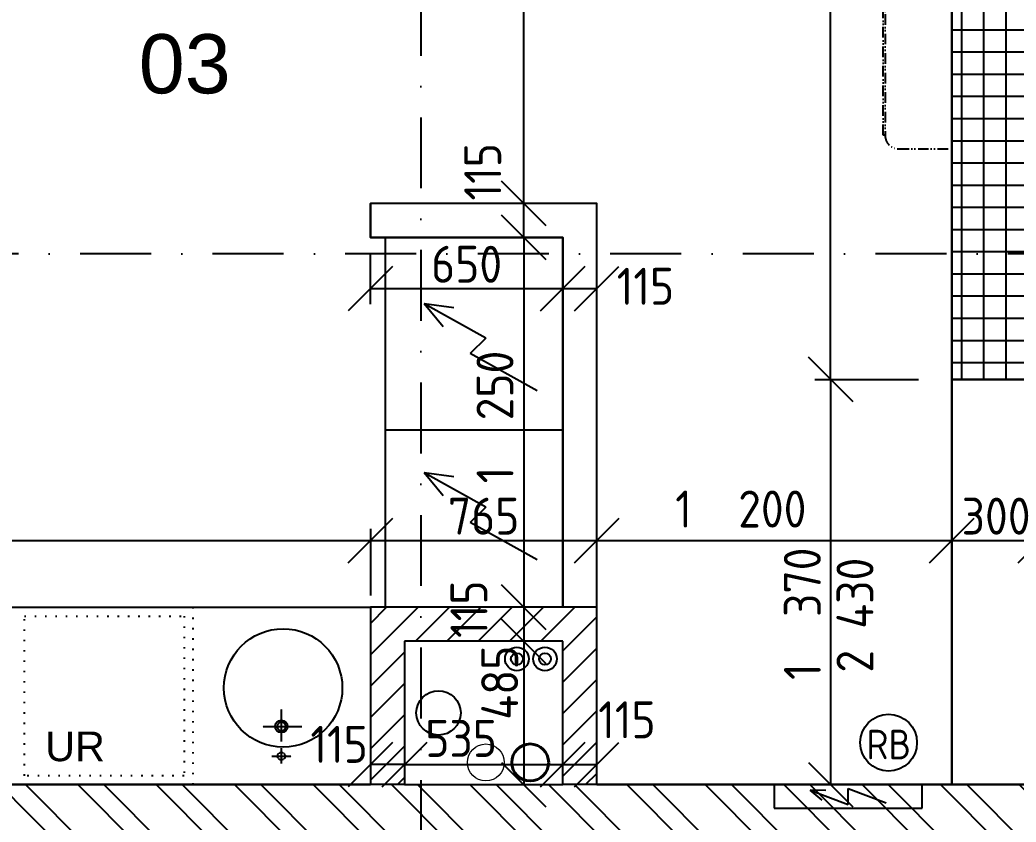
# Model space of a CAD drawing. Extents: x 4511820 to 5180432, y -1526536 to -944957.
# Drawn here: x 5099442 to 5102810, y -1206021 to -1203309 of the extents above; entities that cross this region are included whole.
import ezdxf

# ---------------------------------------------------------------- set-up
doc = ezdxf.new("R2010")
doc.units = 0
doc.header["$MEASUREMENT"] = 0
for name, pattern in [('ACAD_ISO07W100', [3.5, 0.5, -3]), ('ACAD_ISO12W100', [22, 12, -3, 0.5, -3, 0.5, -3]), ('BODKOCIARKOVANA_3', [5.6, 3, -1.3, 0, -1.3]), ('DASHED', [0.75, 0.5, -0.25])]:
    doc.linetypes.add(name, pattern=pattern)
doc.layers.get('0').update_dxf_attribs({"linetype": 'CONTINUOUS'})
doc.layers.get('Defpoints').update_dxf_attribs({"color": 61, "linetype": 'CONTINUOUS'})
for name, color, linetype in [('KÓTY', 4, 'CONTINUOUS'), ('MÚRY', 1, 'CONTINUOUS'), ('osi', 253, 'CONTINUOUS'), ('Plochy', 41, 'CONTINUOUS'), ('POPIS', 7, 'CONTINUOUS'), ('TENKÁ', 7, 'CONTINUOUS'), ('Z-Kúrenie', 101, 'CONTINUOUS'), ('ZARIADENIE1', 145, 'CONTINUOUS'), ('ZZ-chladenie', 133, 'CONTINUOUS'), ('ZZ-elektro', 221, 'CONTINUOUS'), ('zz-vetr', 52, 'CONTINUOUS'), ('ŠRAFY', 82, 'CONTINUOUS')]:
    doc.layers.add(name, color=color, linetype=linetype)
doc.layers.add('zz-kanal-daždová', color=136, linetype='CONTINUOUS', lineweight=40)
doc.layers.add('zz-kanal-splaskova', color=37, linetype='CONTINUOUS', lineweight=18)
doc.styles.add('ARIAL', font='arial.ttf')
doc.styles.add('STYLE1', font='isocp.shx')
doc.dimstyles.new('STANDARD-50', dxfattribs={"dimtxt": 125, "dimasz": 150, "dimexe": 10, "dimexo": 200, "dimgap": 20, "dimtad": 1, "dimdsep": 46, "dimlunit": 6, "dimtxsty": 'STYLE1', "dimblk1": 'OBLIQUE', "dimblk2": 'OBLIQUE', "dimsah": 1, "dimcen": 2.5, "dimse1": 1, "dimse2": 1, "dimadec": 0, "dimazin": 0, "dimtfac": 1, "dimtmove": 1, "dimatfit": 3, "dimldrblk": 'OBLIQUE', "dimfxl": 1, "dimtolj": 1, "dimtzin": 0, "dimarcsym": 0})

# ---------------------------------------------------------------- blocks, each defined once
blk = doc.blocks.new('chlad2')
at = {"layer": 'ZZ-chladenie', "linetype": 'ACAD_ISO12W100', "ltscale": 3}
for p, q in [((5102412.5, -1105747.3), (5102592.5, -1105747.3)), ((5102412.5, -1106448.4), (5102592.5, -1106448.4))]:
    blk.add_line(p, q, dxfattribs=at)
blk.add_lwpolyline([(5102367.5, -1106402), (5102360.8, -1106402), (5102360.8, -1105794.8), (5102367.5, -1105794.8)], close=True, dxfattribs=at)
for centre, start, end in [((5102412.5, -1105792.3), 90, 180), ((5102412.5, -1106403.4), 180, 270)]:
    blk.add_arc(centre, 45, start, end, dxfattribs=at)
blk = doc.blocks.new('_OBLIQUE')
at = {"color": 0, "linetype": 'ByBlock'}
blk.add_line((-0.5, -0.5), (0.5, 0.5), dxfattribs=at)
blk = doc.blocks.new('*D28005')
at = {"layer": 'Defpoints', "color": 0}
for p in [(5101277.5, -1205409.2), (5101145.5, -1205894.2), (5101277.5, -1205894.2)]:
    blk.add_point(p, dxfattribs=at)
at = {"layer": 'KÓTY', "color": 0, "lineweight": -2}
blk.add_line((5101145.5, -1205409.2), (5101145.5, -1205894.2), dxfattribs=at)
at = {"layer": 'KÓTY', "color": 0, "linetype": 'ByBlock', "lineweight": -2, "xscale": 150, "yscale": 150, "zscale": 150}
for p, rotation in [((5101145.5, -1205409.2), 90), ((5101145.5, -1205894.2), 270)]:
    blk.add_blockref('_OBLIQUE', p, dxfattribs=dict(at, rotation=rotation))
at = {"layer": 'KÓTY', "color": 0, "insert": (5101064.5, -1205549.5), "char_height": 125, "attachment_point": 5, "rotation": 90, "style": 'STYLE1'}
blk.add_mtext('\\A1;485', dxfattribs=at)
blk = doc.blocks.new('*D28006')
at = {"layer": 'Defpoints', "color": 0}
for p in [(5101277.5, -1205294.2), (5101145.5, -1205409.2), (5101277.5, -1205409.2)]:
    blk.add_point(p, dxfattribs=at)
at = {"layer": 'KÓTY', "color": 0, "lineweight": -2}
blk.add_line((5101145.5, -1205294.2), (5101145.5, -1205409.2), dxfattribs=at)
at = {"layer": 'KÓTY', "color": 0, "linetype": 'ByBlock', "lineweight": -2, "xscale": 150, "yscale": 150, "zscale": 150}
for p, rotation in [((5101145.5, -1205294.2), 90), ((5101145.5, -1205409.2), 270)]:
    blk.add_blockref('_OBLIQUE', p, dxfattribs=dict(at, rotation=rotation))
at = {"layer": 'KÓTY', "color": 0, "insert": (5100960.5, -1205301), "char_height": 125, "attachment_point": 5, "rotation": 90, "style": 'STYLE1'}
blk.add_mtext('\\A1;115', dxfattribs=at)
blk = doc.blocks.new('*D28007')
at = {"layer": 'Defpoints', "color": 0}
for p in [(5101277.5, -1204044.2), (5101145.5, -1205294.2), (5101277.5, -1205294.2)]:
    blk.add_point(p, dxfattribs=at)
at = {"layer": 'KÓTY', "color": 0, "lineweight": -2}
blk.add_line((5101145.5, -1204044.2), (5101145.5, -1205294.2), dxfattribs=at)
at = {"layer": 'KÓTY', "color": 0, "linetype": 'ByBlock', "lineweight": -2, "xscale": 150, "yscale": 150, "zscale": 150}
for p, rotation in [((5101145.5, -1204044.2), 90), ((5101145.5, -1205294.2), 270)]:
    blk.add_blockref('_OBLIQUE', p, dxfattribs=dict(at, rotation=rotation))
at = {"layer": 'KÓTY', "color": 0, "insert": (5101048.5, -1204651.5), "char_height": 125, "attachment_point": 5, "rotation": 90, "style": 'STYLE1'}
blk.add_mtext('\\A1;1ﾠ250', dxfattribs=at)
blk = doc.blocks.new('*D28008')
at = {"layer": 'Defpoints', "color": 0}
for p in [(5101145.5, -1203929.2), (5101277.5, -1203929.2), (5101277.5, -1204044.2)]:
    blk.add_point(p, dxfattribs=at)
at = {"layer": 'KÓTY', "color": 0, "lineweight": -2}
blk.add_line((5101145.5, -1204044.2), (5101145.5, -1203929.2), dxfattribs=at)
at = {"layer": 'KÓTY', "color": 0, "linetype": 'ByBlock', "lineweight": -2, "xscale": 150, "yscale": 150, "zscale": 150}
for p, rotation in [((5101145.5, -1203929.2), 90), ((5101145.5, -1204044.2), 270)]:
    blk.add_blockref('_OBLIQUE', p, dxfattribs=dict(at, rotation=rotation))
at = {"layer": 'KÓTY', "color": 0, "insert": (5101007, -1203822.5), "char_height": 125, "attachment_point": 5, "rotation": 90, "style": 'STYLE1'}
blk.add_mtext('\\A1;115', dxfattribs=at)
blk = doc.blocks.new('*D28009')
at = {"layer": 'Defpoints', "color": 0}
for p in [(5100627.5, -1205069), (5097547.5, -1205144.2), (5100627.5, -1205294.2)]:
    blk.add_point(p, dxfattribs=at)
at = {"layer": 'KÓTY', "color": 0, "lineweight": -2}
blk.add_line((5097547.5, -1205069), (5100627.5, -1205069), dxfattribs=at)
at = {"layer": 'KÓTY', "color": 0, "linetype": 'ByBlock', "lineweight": -2, "xscale": 150, "yscale": 150, "zscale": 150, "rotation": 180}
blk.add_blockref('_OBLIQUE', (5097547.5, -1205069), dxfattribs=at)
at = {"layer": 'KÓTY', "color": 0, "linetype": 'ByBlock', "lineweight": -2, "xscale": 150, "yscale": 150, "zscale": 150}
blk.add_blockref('_OBLIQUE', (5100627.5, -1205069), dxfattribs=at)
at = {"layer": 'KÓTY', "color": 0, "insert": (5099087.5, -1204986.5), "char_height": 125, "attachment_point": 5, "style": 'STYLE1'}
blk.add_mtext('\\A1;3ﾠ080', dxfattribs=at)
blk = doc.blocks.new('*D28010')
at = {"layer": 'Defpoints', "color": 0}
for p in [(5101392.5, -1205069), (5100627.5, -1205294.2), (5101392.5, -1205294.2)]:
    blk.add_point(p, dxfattribs=at)
at = {"layer": 'KÓTY', "color": 0, "lineweight": -2}
blk.add_line((5100627.5, -1205069), (5101392.5, -1205069), dxfattribs=at)
at = {"layer": 'KÓTY', "color": 0, "linetype": 'ByBlock', "lineweight": -2, "xscale": 150, "yscale": 150, "zscale": 150, "rotation": 180}
blk.add_blockref('_OBLIQUE', (5100627.5, -1205069), dxfattribs=at)
at = {"layer": 'KÓTY', "color": 0, "linetype": 'ByBlock', "lineweight": -2, "xscale": 150, "yscale": 150, "zscale": 150}
blk.add_blockref('_OBLIQUE', (5101392.5, -1205069), dxfattribs=at)
at = {"layer": 'KÓTY', "color": 0, "insert": (5101010, -1204986.5), "char_height": 125, "attachment_point": 5, "style": 'STYLE1'}
blk.add_mtext('\\A1;765', dxfattribs=at)
blk = doc.blocks.new('*D28011')
at = {"layer": 'Defpoints', "color": 0}
for p in [(5102592.5, -1205069), (5101392.5, -1205294.2), (5102592.5, -1205294.2)]:
    blk.add_point(p, dxfattribs=at)
at = {"layer": 'KÓTY', "color": 0, "lineweight": -2}
blk.add_line((5101392.5, -1205069), (5102592.5, -1205069), dxfattribs=at)
at = {"layer": 'KÓTY', "color": 0, "linetype": 'ByBlock', "lineweight": -2, "xscale": 150, "yscale": 150, "zscale": 150, "rotation": 180}
blk.add_blockref('_OBLIQUE', (5101392.5, -1205069), dxfattribs=at)
at = {"layer": 'KÓTY', "color": 0, "linetype": 'ByBlock', "lineweight": -2, "xscale": 150, "yscale": 150, "zscale": 150}
blk.add_blockref('_OBLIQUE', (5102592.5, -1205069), dxfattribs=at)
at = {"layer": 'KÓTY', "color": 0, "insert": (5101879.5, -1204962.5), "char_height": 125, "attachment_point": 5, "style": 'STYLE1'}
blk.add_mtext('\\A1;1ﾠ200', dxfattribs=at)
blk = doc.blocks.new('*D28012')
at = {"layer": 'Defpoints', "color": 0}
for p in [(5101145.5, -1199614.2), (5101392.5, -1199614.2), (5101392.5, -1203929.2)]:
    blk.add_point(p, dxfattribs=at)
at = {"layer": 'KÓTY', "color": 0, "lineweight": -2}
blk.add_line((5101145.5, -1203929.2), (5101145.5, -1199614.2), dxfattribs=at)
at = {"layer": 'KÓTY', "color": 0, "linetype": 'ByBlock', "lineweight": -2, "xscale": 150, "yscale": 150, "zscale": 150}
for p, rotation in [((5101145.5, -1199614.2), 90), ((5101145.5, -1203929.2), 270)]:
    blk.add_blockref('_OBLIQUE', p, dxfattribs=dict(at, rotation=rotation))
at = {"layer": 'KÓTY', "color": 0, "insert": (5101063, -1201771.7), "char_height": 125, "attachment_point": 5, "rotation": 90, "style": 'STYLE1'}
blk.add_mtext('\\A1;4ﾠ315', dxfattribs=at)
blk = doc.blocks.new('*D28013')
at = {"layer": 'Defpoints', "color": 0}
for p in [(5100627.5, -1204044.2), (5101277.5, -1204044.2), (5101277.5, -1204217.5)]:
    blk.add_point(p, dxfattribs=at)
at = {"layer": 'KÓTY', "color": 0, "lineweight": -2}
blk.add_line((5100627.5, -1204217.5), (5101277.5, -1204217.5), dxfattribs=at)
at = {"layer": 'KÓTY', "color": 0, "linetype": 'ByBlock', "lineweight": -2, "xscale": 150, "yscale": 150, "zscale": 150, "rotation": 180}
blk.add_blockref('_OBLIQUE', (5100627.5, -1204217.5), dxfattribs=at)
at = {"layer": 'KÓTY', "color": 0, "linetype": 'ByBlock', "lineweight": -2, "xscale": 150, "yscale": 150, "zscale": 150}
blk.add_blockref('_OBLIQUE', (5101277.5, -1204217.5), dxfattribs=at)
at = {"layer": 'KÓTY', "color": 0, "insert": (5100952.5, -1204135), "char_height": 125, "attachment_point": 5, "style": 'STYLE1'}
blk.add_mtext('\\A1;650', dxfattribs=at)
blk = doc.blocks.new('*D28014')
at = {"layer": 'Defpoints', "color": 0}
for p in [(5101277.5, -1204217.5), (5101392.5, -1204217.5), (5101392.5, -1204217.5)]:
    blk.add_point(p, dxfattribs=at)
at = {"layer": 'KÓTY', "color": 0, "lineweight": -2}
blk.add_line((5101277.5, -1204217.5), (5101392.5, -1204217.5), dxfattribs=at)
at = {"layer": 'KÓTY', "color": 0, "linetype": 'ByBlock', "lineweight": -2, "xscale": 150, "yscale": 150, "zscale": 150, "rotation": 180}
blk.add_blockref('_OBLIQUE', (5101277.5, -1204217.5), dxfattribs=at)
at = {"layer": 'KÓTY', "color": 0, "linetype": 'ByBlock', "lineweight": -2, "xscale": 150, "yscale": 150, "zscale": 150}
blk.add_blockref('_OBLIQUE', (5101392.5, -1204217.5), dxfattribs=at)
at = {"layer": 'KÓTY', "color": 0, "insert": (5101557, -1204209.5), "char_height": 125, "attachment_point": 5, "style": 'STYLE1'}
blk.add_mtext('\\A1;115', dxfattribs=at)
blk = doc.blocks.new('*D28015')
at = {"layer": 'Defpoints', "color": 0}
for p in [(5100742.5, -1205409.2), (5101277.5, -1205409.2), (5101277.5, -1205826.5)]:
    blk.add_point(p, dxfattribs=at)
at = {"layer": 'KÓTY', "color": 0, "lineweight": -2}
blk.add_line((5100742.5, -1205826.5), (5101277.5, -1205826.5), dxfattribs=at)
at = {"layer": 'KÓTY', "color": 0, "linetype": 'ByBlock', "lineweight": -2, "xscale": 150, "yscale": 150, "zscale": 150, "rotation": 180}
blk.add_blockref('_OBLIQUE', (5100742.5, -1205826.5), dxfattribs=at)
at = {"layer": 'KÓTY', "color": 0, "linetype": 'ByBlock', "lineweight": -2, "xscale": 150, "yscale": 150, "zscale": 150}
blk.add_blockref('_OBLIQUE', (5101277.5, -1205826.5), dxfattribs=at)
at = {"layer": 'KÓTY', "color": 0, "insert": (5100934, -1205738), "char_height": 125, "attachment_point": 5, "style": 'STYLE1'}
blk.add_mtext('\\A1;535', dxfattribs=at)
blk = doc.blocks.new('*D28048')
at = {"layer": 'Defpoints', "color": 0}
for p in [(5101277.5, -1205826.5), (5101392.5, -1205826.5), (5101392.5, -1205826.5)]:
    blk.add_point(p, dxfattribs=at)
at = {"layer": 'KÓTY', "color": 0, "lineweight": -2}
blk.add_line((5101277.5, -1205826.5), (5101392.5, -1205826.5), dxfattribs=at)
at = {"layer": 'KÓTY', "color": 0, "linetype": 'ByBlock', "lineweight": -2, "xscale": 150, "yscale": 150, "zscale": 150, "rotation": 180}
blk.add_blockref('_OBLIQUE', (5101277.5, -1205826.5), dxfattribs=at)
at = {"layer": 'KÓTY', "color": 0, "linetype": 'ByBlock', "lineweight": -2, "xscale": 150, "yscale": 150, "zscale": 150}
blk.add_blockref('_OBLIQUE', (5101392.5, -1205826.5), dxfattribs=at)
at = {"layer": 'KÓTY', "color": 0, "insert": (5101494.5, -1205675), "char_height": 125, "attachment_point": 5, "style": 'STYLE1'}
blk.add_mtext('\\A1;115', dxfattribs=at)
blk = doc.blocks.new('*D28049')
at = {"layer": 'Defpoints', "color": 0}
for p in [(5100627.5, -1205826.5), (5100627.5, -1205826.5), (5100742.5, -1205826.5)]:
    blk.add_point(p, dxfattribs=at)
at = {"layer": 'KÓTY', "color": 0, "lineweight": -2}
blk.add_line((5100742.5, -1205826.5), (5100627.5, -1205826.5), dxfattribs=at)
at = {"layer": 'KÓTY', "color": 0, "linetype": 'ByBlock', "lineweight": -2, "xscale": 150, "yscale": 150, "zscale": 150, "rotation": 180}
blk.add_blockref('_OBLIQUE', (5100627.5, -1205826.5), dxfattribs=at)
at = {"layer": 'KÓTY', "color": 0, "linetype": 'ByBlock', "lineweight": -2, "xscale": 150, "yscale": 150, "zscale": 150}
blk.add_blockref('_OBLIQUE', (5100742.5, -1205826.5), dxfattribs=at)
at = {"layer": 'KÓTY', "color": 0, "insert": (5100521.5, -1205758), "char_height": 125, "attachment_point": 5, "style": 'STYLE1'}
blk.add_mtext('\\A1;115', dxfattribs=at)
blk = doc.blocks.new('*D28050')
at = {"layer": 'Defpoints', "color": 0}
for p in [(5102592.5, -1205069), (5102892.5, -1205069), (5102892.5, -1205069)]:
    blk.add_point(p, dxfattribs=at)
at = {"layer": 'KÓTY', "color": 0, "lineweight": -2}
blk.add_line((5102592.5, -1205069), (5102892.5, -1205069), dxfattribs=at)
at = {"layer": 'KÓTY', "color": 0, "linetype": 'ByBlock', "lineweight": -2, "xscale": 150, "yscale": 150, "zscale": 150, "rotation": 180}
blk.add_blockref('_OBLIQUE', (5102592.5, -1205069), dxfattribs=at)
at = {"layer": 'KÓTY', "color": 0, "linetype": 'ByBlock', "lineweight": -2, "xscale": 150, "yscale": 150, "zscale": 150}
blk.add_blockref('_OBLIQUE', (5102892.5, -1205069), dxfattribs=at)
at = {"layer": 'KÓTY', "color": 0, "insert": (5102742.5, -1204986.5), "char_height": 125, "attachment_point": 5, "style": 'STYLE1'}
blk.add_mtext('\\A1;300', dxfattribs=at)
blk = doc.blocks.new('*D28051')
at = {"layer": 'Defpoints', "color": 0}
for p in [(5102592.5, -1204524.2), (5102183, -1205894.2), (5102592.5, -1205894.2)]:
    blk.add_point(p, dxfattribs=at)
at = {"layer": 'KÓTY', "color": 0, "lineweight": -2}
blk.add_line((5102183, -1204524.2), (5102183, -1205894.2), dxfattribs=at)
at = {"layer": 'KÓTY', "color": 0, "linetype": 'ByBlock', "lineweight": -2, "xscale": 150, "yscale": 150, "zscale": 150}
for p, rotation in [((5102183, -1204524.2), 90), ((5102183, -1205894.2), 270)]:
    blk.add_blockref('_OBLIQUE', p, dxfattribs=dict(at, rotation=rotation))
at = {"layer": 'KÓTY', "color": 0, "insert": (5102087.5, -1205316.5), "char_height": 125, "attachment_point": 5, "rotation": 90, "style": 'STYLE1'}
blk.add_mtext('\\A1;1ﾠ370', dxfattribs=at)
blk = doc.blocks.new('*D28052')
at = {"layer": 'Defpoints', "color": 0}
for p in [(5102183, -1199614.2), (5102592.5, -1199614.2), (5102592.5, -1204524.2)]:
    blk.add_point(p, dxfattribs=at)
at = {"layer": 'KÓTY', "color": 0, "lineweight": -2}
blk.add_line((5102183, -1204524.2), (5102183, -1199614.2), dxfattribs=at)
at = {"layer": 'KÓTY', "color": 0, "linetype": 'ByBlock', "lineweight": -2, "xscale": 150, "yscale": 150, "zscale": 150}
for p, rotation in [((5102183, -1199614.2), 90), ((5102183, -1204524.2), 270)]:
    blk.add_blockref('_OBLIQUE', p, dxfattribs=dict(at, rotation=rotation))
at = {"layer": 'KÓTY', "color": 0, "insert": (5102100.5, -1202069.2), "char_height": 125, "attachment_point": 5, "rotation": 90, "style": 'STYLE1'}
blk.add_mtext('\\A1;4ﾠ910', dxfattribs=at)

msp = doc.modelspace()

# ---------------------------------------------------------------- hatches: boundary and pattern name
at = {"layer": 'ŠRAFY', "ltscale": 0.25}
h = msp.add_hatch(dxfattribs=at)
h.set_pattern_fill('ANSI37', color=256, scale=600, angle=45)
h.set_pattern_definition([(90, (-3307273.674, 579782.7), (-75, 1e-14), []), (180, (-3307273.674, 579782.7), (-1e-14, -75), [])])
h.paths.add_polyline_path([(5102892.5, -1202674.226), (5102892.5, -1202394.226), (5102892.5, -1202114.226), (5102892.5, -1201834.226), (5102892.5, -1201554.226), (5102892.5, -1201274.226), (5102892.5, -1200994.226), (5102892.5, -1200714.226), (5102892.5, -1199614.226), (5102592.5, -1199614.226), (5102592.5, -1204524.226), (5102892.5, -1204524.226), (5103092.5, -1204524.226), (5103092.5, -1204339.226), (5103092.5, -1204224.226), (5102892.5, -1204224.226)])
h = msp.add_hatch(dxfattribs=at)
h.set_pattern_fill('ANSI31', color=256, scale=600, style=0)
h.set_pattern_definition([(45, (515270.5, 214751.965), (-53.0330086, 53.0330086), [])])
h.paths.add_polyline_path([(5100627.5, -1205294.226), (5100627.5, -1205894.226), (5100742.5, -1205894.226), (5100742.5, -1205409.226), (5101277.5, -1205409.226), (5101277.5, -1205894.226), (5101392.5, -1205894.226), (5101392.5, -1205294.226), (5101277.5, -1205294.226), (5100677.5, -1205294.226)])
at = {"layer": 'ŠRAFY'}
h = msp.add_hatch(dxfattribs=at)
h.set_pattern_fill('ANSI32', color=256, scale=500, angle=90)
h.set_pattern_definition([(135, (584112, 2493.08), (-132.5825215, -132.5825215), []), (135, (584112, 2581.47), (-132.5825215, -132.5825215), [])])
h.paths.add_polyline_path([(5100027.5, -1205894.226), (5099427.5, -1205894.226), (5099177.5, -1205894.226), (5099077.5, -1205894.226), (5098827.5, -1205894.226), (5097547.5, -1205894.226), (5097372.5, -1205894.226), (5096017.5, -1205894.226), (5096017.5, -1206194.226), (5097372.5, -1206194.226), (5097547.5, -1206194.226), (5102727.5, -1206194.226), (5102777.5, -1206194.226), (5102892.5, -1206194.226), (5102892.5, -1205894.226), (5102592.5, -1205894.226), (5101392.5, -1205894.226), (5101277.5, -1205894.226), (5100742.5, -1205894.226), (5100627.5, -1205894.226)])

# ---------------------------------------------------------------- linework, layer by layer
at = {"layer": 'KÓTY'}
for p, q in [((5100627.5, -1204269.535), (5100627.5, -1204096.226)), ((5100627.5, -1205029.035), (5100627.5, -1205254.226))]:
    msp.add_line(p, q, dxfattribs=at)
at = {"layer": 'KÓTY', "ltscale": 25}
msp.add_line((5102129.597, -1204524.226), (5102479.597, -1204524.226), dxfattribs=at)
at = {"layer": 'MÚRY'}
for p, q in [((5102592.5, -1204524.226), (5102592.5, -1199614.226)), ((5103092.5, -1204524.226), (5102592.5, -1204524.226)), ((5101392.5, -1205894.226), (5101392.5, -1205294.226)), ((5101277.5, -1205894.226), (5101277.5, -1205409.226)), ((5097547.5, -1205894.226), (5100627.5, -1205894.226)), ((5100742.5, -1205894.226), (5101277.5, -1205894.226)), ((5101392.5, -1205894.226), (5102892.5, -1205894.226))]:
    msp.add_line(p, q, dxfattribs=at)
at = {"layer": 'MÚRY', "ltscale": 0.25}
for p, q in [((5100627.5, -1205294.226), (5100627.5, -1205894.226)), ((5101392.5, -1205294.226), (5100627.5, -1205294.226)), ((5100742.5, -1205409.226), (5100742.5, -1205894.226)), ((5101277.5, -1205409.226), (5100742.5, -1205409.226))]:
    msp.add_line(p, q, dxfattribs=at)
at = {"layer": 'osi', "linetype": 'BODKOCIARKOVANA_3', "ltscale": 80}
for p, q in [((5100797.5, -1198261.132), (5100797.5, -1230189.035)), ((5157242.5, -1204099.226), (5093572.5, -1204099.226))]:
    msp.add_line(p, q, dxfattribs=at)
at = {"layer": 'Plochy'}
for points in [[(5097547.5, -1205894.226), (5097547.5, -1199614.226), (5102592.5, -1199614.226), (5102592.5, -1205894.226), (5101392.5, -1205894.226), (5101392.5, -1203929.226), (5100627.5, -1203929.226), (5100627.5, -1204044.226), (5101277.5, -1204044.226), (5101277.5, -1205294.226), (5100627.5, -1205294.226), (5100627.5, -1205894.226)], [(5102592.5, -1204524.226), (5104647.5, -1204524.226), (5104647.5, -1206869.226), (5102892.5, -1206869.226), (5102892.5, -1205894.226), (5102592.5, -1205894.226)]]:
    msp.add_lwpolyline(points, close=True, dxfattribs=at)
at = {"layer": 'TENKÁ'}
for p, q in [((5100627.5, -1204044.226), (5100627.5, -1203929.226)), ((5101392.5, -1205294.226), (5101392.5, -1203929.226)), ((5101277.5, -1205294.226), (5101277.5, -1204044.226)), ((5100742.5, -1205894.226), (5100627.5, -1205894.226)), ((5101392.5, -1205894.226), (5101277.5, -1205894.226))]:
    msp.add_line(p, q, dxfattribs=at)
at = {"layer": 'TENKÁ', "ltscale": 0.25}
for p, q in [((5101392.5, -1203929.226), (5100627.5, -1203929.226)), ((5101277.5, -1204044.226), (5100627.5, -1204044.226))]:
    msp.add_line(p, q, dxfattribs=at)
at = {"layer": 'TENKÁ', "linetype": 'ACAD_ISO12W100', "ltscale": 10}
msp.add_line((5102592.5, -1205894.226), (5102592.5, -1204524.226), dxfattribs=at)
at = {"layer": 'Z-Kúrenie'}
for centre, radius in [((5101122.5, -1205469.226), 40), ((5101217.5, -1205469.226), 40), ((5101122.5, -1205469.226), 20), ((5101217.5, -1205469.226), 20)]:
    msp.add_circle(centre, radius, dxfattribs=at)
at = {"layer": 'ZARIADENIE1', "color": 8, "ltscale": 0.25}
for p, q in [((5100677.5, -1204044.226), (5100677.5, -1205294.226)), ((5100677.5, -1204694.226), (5101277.5, -1204694.226)), ((5097547.5, -1205294.226), (5100627.5, -1205294.226))]:
    msp.add_line(p, q, dxfattribs=at)
at = {"layer": 'ZARIADENIE1', "color": 8}
for p, q in [((5100908.839, -1204281.987), (5100809.582, -1204269.102)), ((5100872.86, -1204346.651), (5100809.582, -1204269.102)), ((5101017.557, -1204384.818), (5100809.582, -1204269.102)), ((5101017.557, -1204384.818), (5100964.686, -1204436.651)), ((5101191.012, -1204562.578), (5100964.686, -1204436.651)), ((5100908.839, -1204853.487), (5100809.582, -1204840.602)), ((5100872.86, -1204918.151), (5100809.582, -1204840.602)), ((5101017.557, -1204956.318), (5100809.582, -1204840.602)), ((5101017.557, -1204956.318), (5100964.686, -1205008.151)), ((5101191.012, -1205134.078), (5100964.686, -1205008.151))]:
    msp.add_line(p, q, dxfattribs=at)
at = {"layer": 'ZARIADENIE1', "color": 8, "linetype": 'ACAD_ISO07W100', "ltscale": 10}
msp.add_line((5100027.5, -1205294.226), (5100027.5, -1205894.226), dxfattribs=at)
at = {"layer": 'ZARIADENIE1', "color": 8, "linetype": 'DASHED'}
for p, q in [((5100326.527, -1205748.122), (5100326.527, -1205638.577)), ((5100263.539, -1205697.457), (5100394.993, -1205697.457)), ((5100293.664, -1205797.88), (5100359.391, -1205797.88)), ((5100326.527, -1205822.527), (5100326.527, -1205770.494))]:
    msp.add_line(p, q, dxfattribs=at)
at = {"layer": 'ZARIADENIE1', "color": 8, "linetype": 'ACAD_ISO07W100', "ltscale": 10}
msp.add_lwpolyline([(5099457.5, -1205324.226), (5099997.5, -1205324.226), (5099997.5, -1205864.226), (5099457.5, -1205864.226)], close=True, dxfattribs=at)
at = {"layer": 'ZARIADENIE1', "color": 8, "ltscale": 0.25}
msp.add_circle((5100332.376, -1205567.314), 200, dxfattribs=at)
at = {"layer": 'ZARIADENIE1', "color": 8, "linetype": 'Continuous'}
for centre, radius in [((5100326.254, -1205697.19), 20.877), ((5100326.527, -1205697.457), 14.781)]:
    msp.add_circle(centre, radius, dxfattribs=at)
at = {"layer": 'ZARIADENIE1', "color": 8, "linetype": 'DASHED'}
msp.add_circle((5100326.214, -1205797.88), 12.931, dxfattribs=at)
at = {"layer": 'ZZ-elektro'}
for p, q in [((5101992.5, -1205894.226), (5101992.5, -1205974.226)), ((5102492.5, -1205974.226), (5102492.5, -1205894.226)), ((5102114.007, -1205912.825), (5102242.5, -1205961.109)), ((5102167.313, -1205914.148), (5102114.007, -1205912.825)), ((5102154.993, -1205946.934), (5102114.007, -1205912.825)), ((5102242.5, -1205961.109), (5102242.5, -1205907.396)), ((5102242.5, -1205907.396), (5102370.993, -1205955.68)), ((5101992.5, -1205974.226), (5102492.5, -1205974.226))]:
    msp.add_line(p, q, dxfattribs=at)
msp.add_circle((5102379.02, -1205752.226), 96, dxfattribs=at)
at = {"layer": 'zz-kanal-daždová'}
msp.add_circle((5101167.5, -1205819.226), 62.5, dxfattribs=at)
at = {"layer": 'zz-kanal-splaskova'}
msp.add_circle((5101017.5, -1205819.226), 62.5, dxfattribs=at)
at = {"layer": 'zz-vetr'}
msp.add_circle((5100857.5, -1205651.726), 75, dxfattribs=at)

# ---------------------------------------------------------------- block references
at = {"layer": 'ZZ-chladenie'}
msp.add_blockref('chlad2', (0, -97296.726), dxfattribs=at)

# ---------------------------------------------------------------- texts
at = {"layer": 'KÓTY', "insert": (5102265.457, -1205321.228), "char_height": 125, "attachment_point": 5, "rotation": 90, "style": 'STYLE1'}
msp.add_mtext('\\A1;2 430', dxfattribs=at)
at = {"layer": 'POPIS', "lineweight": 40, "ltscale": 0.25, "style": 'ARIAL'}
msp.add_text('03', height=200, dxfattribs=at).set_placement((5099844.311, -1203557.305))
at = {"layer": 'ZARIADENIE1', "color": 8, "ltscale": 0.25, "style": 'ARIAL'}
msp.add_text('UR', height=100, dxfattribs=at).set_placement((5099527.929, -1205814.834))
at = {"layer": 'ZZ-elektro', "style": 'STYLE1'}
msp.add_text('RB', height=100, dxfattribs=at).set_placement((5102304.392, -1205808.425))

# ---------------------------------------------------------------- dimensions: what is measured, and where the dimension line sits
at = {"layer": 'KÓTY'}
for base, p1, p2, picture, middle in [((5101145.5, -1199614.226), (5101392.5, -1203929.226), (5101392.5, -1199614.226), '*D28012', (5101062.957, -1201771.726)), ((5102183, -1199614.226), (5102592.5, -1204524.226), (5102592.5, -1199614.226), '*D28052', (5102100.457, -1202069.226)), ((5101145.5, -1205409.226), (5101277.5, -1205294.226), (5101277.5, -1205409.226), '*D28006', (5100960.5, -1205300.976))]:
    dim = msp.add_linear_dim(base=base, p1=p1, p2=p2, angle=90, dimstyle='STANDARD-50', dxfattribs=at)
    dim.commit()
    dim.dimension.update_dxf_attribs({"geometry": picture, "text_midpoint": middle})
for base, p1, p2, picture, middle in [((5101145.5, -1203929.226), (5101277.5, -1204044.226), (5101277.5, -1203929.226), '*D28008', (5101089.5, -1203822.535)), ((5101145.5, -1205294.226), (5101277.5, -1204044.226), (5101277.5, -1205294.226), '*D28007', (5101131, -1204651.535)), ((5102183, -1205894.226), (5102592.5, -1204524.226), (5102592.5, -1205894.226), '*D28051', (5102170, -1205316.535)), ((5101145.5, -1205894.226), (5101277.5, -1205409.226), (5101277.5, -1205894.226), '*D28005', (5101147, -1205549.535))]:
    dim = msp.add_linear_dim(base=base, p1=p1, p2=p2, angle=90, dimstyle='STANDARD-50', dxfattribs=at)
    dim.commit()
    dim.dimension.update_dxf_attribs({"geometry": picture, "text_midpoint": middle, "dimtype": 160})
for base, p1, p2, picture, middle in [((5101277.5, -1204217.535), (5100627.5, -1204044.226), (5101277.5, -1204044.226), '*D28013', (5100952.5, -1204135.035)), ((5100627.5, -1205069.035), (5097547.5, -1205144.226), (5100627.5, -1205294.226), '*D28009', (5099087.5, -1204986.492)), ((5101392.5, -1205069.035), (5100627.5, -1205294.226), (5101392.5, -1205294.226), '*D28010', (5101010, -1204986.535)), ((5102892.5, -1205069.035), (5102592.5, -1205069.035), (5102892.5, -1205069.035), '*D28050', (5102742.5, -1204986.535))]:
    dim = msp.add_linear_dim(base=base, p1=p1, p2=p2, dimstyle='STANDARD-50', dxfattribs=at)
    dim.commit()
    dim.dimension.update_dxf_attribs({"geometry": picture, "text_midpoint": middle})
for base, p1, p2, picture, middle in [((5101392.5, -1204217.535), (5101277.5, -1204217.535), (5101392.5, -1204217.535), '*D28014', (5101557, -1204292.035)), ((5102592.5, -1205069.035), (5101392.5, -1205294.226), (5102592.5, -1205294.226), '*D28011', (5101879.5, -1205045.035)), ((5101277.5, -1205826.535), (5100742.5, -1205409.226), (5101277.5, -1205409.226), '*D28015', (5100934, -1205820.535)), ((5101392.5, -1205826.535), (5101277.5, -1205826.535), (5101392.5, -1205826.535), '*D28048', (5101494.5, -1205757.535)), ((5100627.5, -1205826.535), (5100742.5, -1205826.535), (5100627.5, -1205826.535), '*D28049', (5100521.5, -1205840.535))]:
    dim = msp.add_linear_dim(base=base, p1=p1, p2=p2, dimstyle='STANDARD-50', dxfattribs=at)
    dim.commit()
    dim.dimension.update_dxf_attribs({"geometry": picture, "text_midpoint": middle, "dimtype": 160})

doc.saveas('drawing.dxf')
